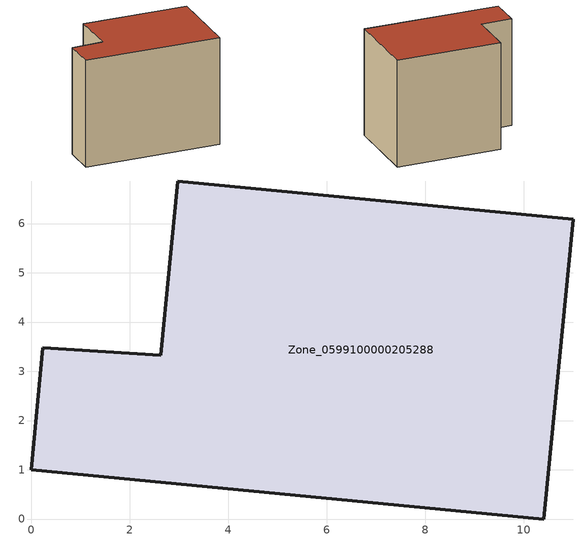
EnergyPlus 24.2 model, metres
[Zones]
Zone_0599100000205288
 floor ground (C_G): 10.41,0 0,1 0.23,3.48 2.63,3.33 2.97,6.86 11,6.09 z0
 wall outside (C_F): 0,1 10.41,0 11,6.09 2.97,6.86 2.63,3.33 0.23,3.48 0,1 z0:8.38
 roof outside (C_R): 0.23,3.48 0,1 10.41,0 11,6.09 2.97,6.86 2.63,3.33 z8.38
[BUILDING]
Pand.0599100000205288: North Axis=0; Terrain=City; Loads Convergence Tolerance Value=0.04; Temperature Convergence Tolerance Value=0.4; Solar Distribution=FullExterior; Maximum Number of Warmup Days=25; Minimum Number of Warmup Days=1
[Site:Location]
Rotterdam.The.Hague.AP_ZH_NLD Design_Conditions: Latitude=51.96; Longitude=4.45; Time Zone=1; Elevation=-4.5
[SITE:GROUNDTEMPERATURE:BUILDINGSURFACE]
18, 18, 18, 18, 18, 18, 18, 18, 18, 18, 18, 18
[MATERIAL] Thermal Absorptance=0.9; Solar Absorptance=0.7; Visible Absorptance=0.7
Name | Roughness | Thickness | Conductivity | Density | Specific Heat
G.TI.1946-1964 | MediumSmooth | 0.15 | 1 | 540 | 1210
F.TI.1946-1964 | Rough | 0.3 | 0.857143 | 1920 | 840
R.TI.1946-1964 | MediumRough | 0.2 | 0.277778 | 1500 | 1000
[CONSTRUCTION]
C_G: G.TI.1946-1964
C_F: F.TI.1946-1964
C_R: R.TI.1946-1964
[ZONE]
Zone_0599100000205288: Type=1; Multiplier=1; Ceiling Height=Autocalculate; Volume=Autocalculate; Floor Area=autocalculate; Part of Total Floor Area=Yes
[ZONEINFILTRATION:DESIGNFLOWRATE]
Infil_Zone_0599100000205288: Zone or ZoneList or Space or SpaceList=Zone_0599100000205288; Schedule=AlwaysOn; Design Flow Rate Calculation Method=Flow/Area; Flow Rate per Floor Area=0.003; Constant Term Coefficient=1; Temperature Term Coefficient=0; Velocity Term Coefficient=0; Velocity Squared Term Coefficient=0
[HVACTEMPLATE:ZONE:IDEALLOADSAIRSYSTEM]
Zone_0599100000205288: Maximum Heating Supply Air Temperature=50; Minimum Cooling Supply Air Temperature=13; Maximum Heating Supply Air Humidity Ratio=0.0156; Minimum Cooling Supply Air Humidity Ratio=0.0077; Heating Limit=NoLimit; Cooling Limit=NoLimit; Dehumidification Control Type=ConstantSensibleHeatRatio; Cooling Sensible Heat Ratio=0.7; Dehumidification Setpoint=60; Humidification Control Type=None; Humidification Setpoint=30; Outdoor Air Method=None; Outdoor Air Flow Rate per Person=0.00944; Outdoor Air Flow Rate per Zone Floor Area=0; Outdoor Air Flow Rate per Zone=0; Demand Controlled Ventilation Type=None; Outdoor Air Economizer Type=NoEconomizer; Heat Recovery Type=None; Sensible Heat Recovery Effectiveness=0.7; Latent Heat Recovery Effectiveness=0.65
[ZONECONTROL:THERMOSTAT]
ThermostatControl_Zone_0599100000205288: Zone or ZoneList=Zone_0599100000205288; Control Type Schedule=DualSetpointControlType; Control 1=Thermostat_Zone_0599100000205288; Temperature Difference Between Cutout And Setpoint=0
[THERMOSTATSETPOINT:DUALSETPOINT]
Thermostat_Zone_0599100000205288: Heating Setpoint Temperature Schedule=HeatingSetpoint_Zone_0599100000205288; Cooling Setpoint Temperature Schedule=CoolingSetpoint_Zone_0599100000205288
[SCHEDULE:COMPACT]
HeatingSetpoint_Zone_0599100000205288: Through: 12/31, For: AllDays, Until: 24:00, 21
CoolingSetpoint_Zone_0599100000205288: Through: 12/31, For: AllDays, Until: 24:00, 24
DualSetpointControlType: Through: 12/31, For: AllDays, Until: 24:00, 4
AlwaysOn: Through: 12/31, For: AllDays, Until: 24:00, 1
